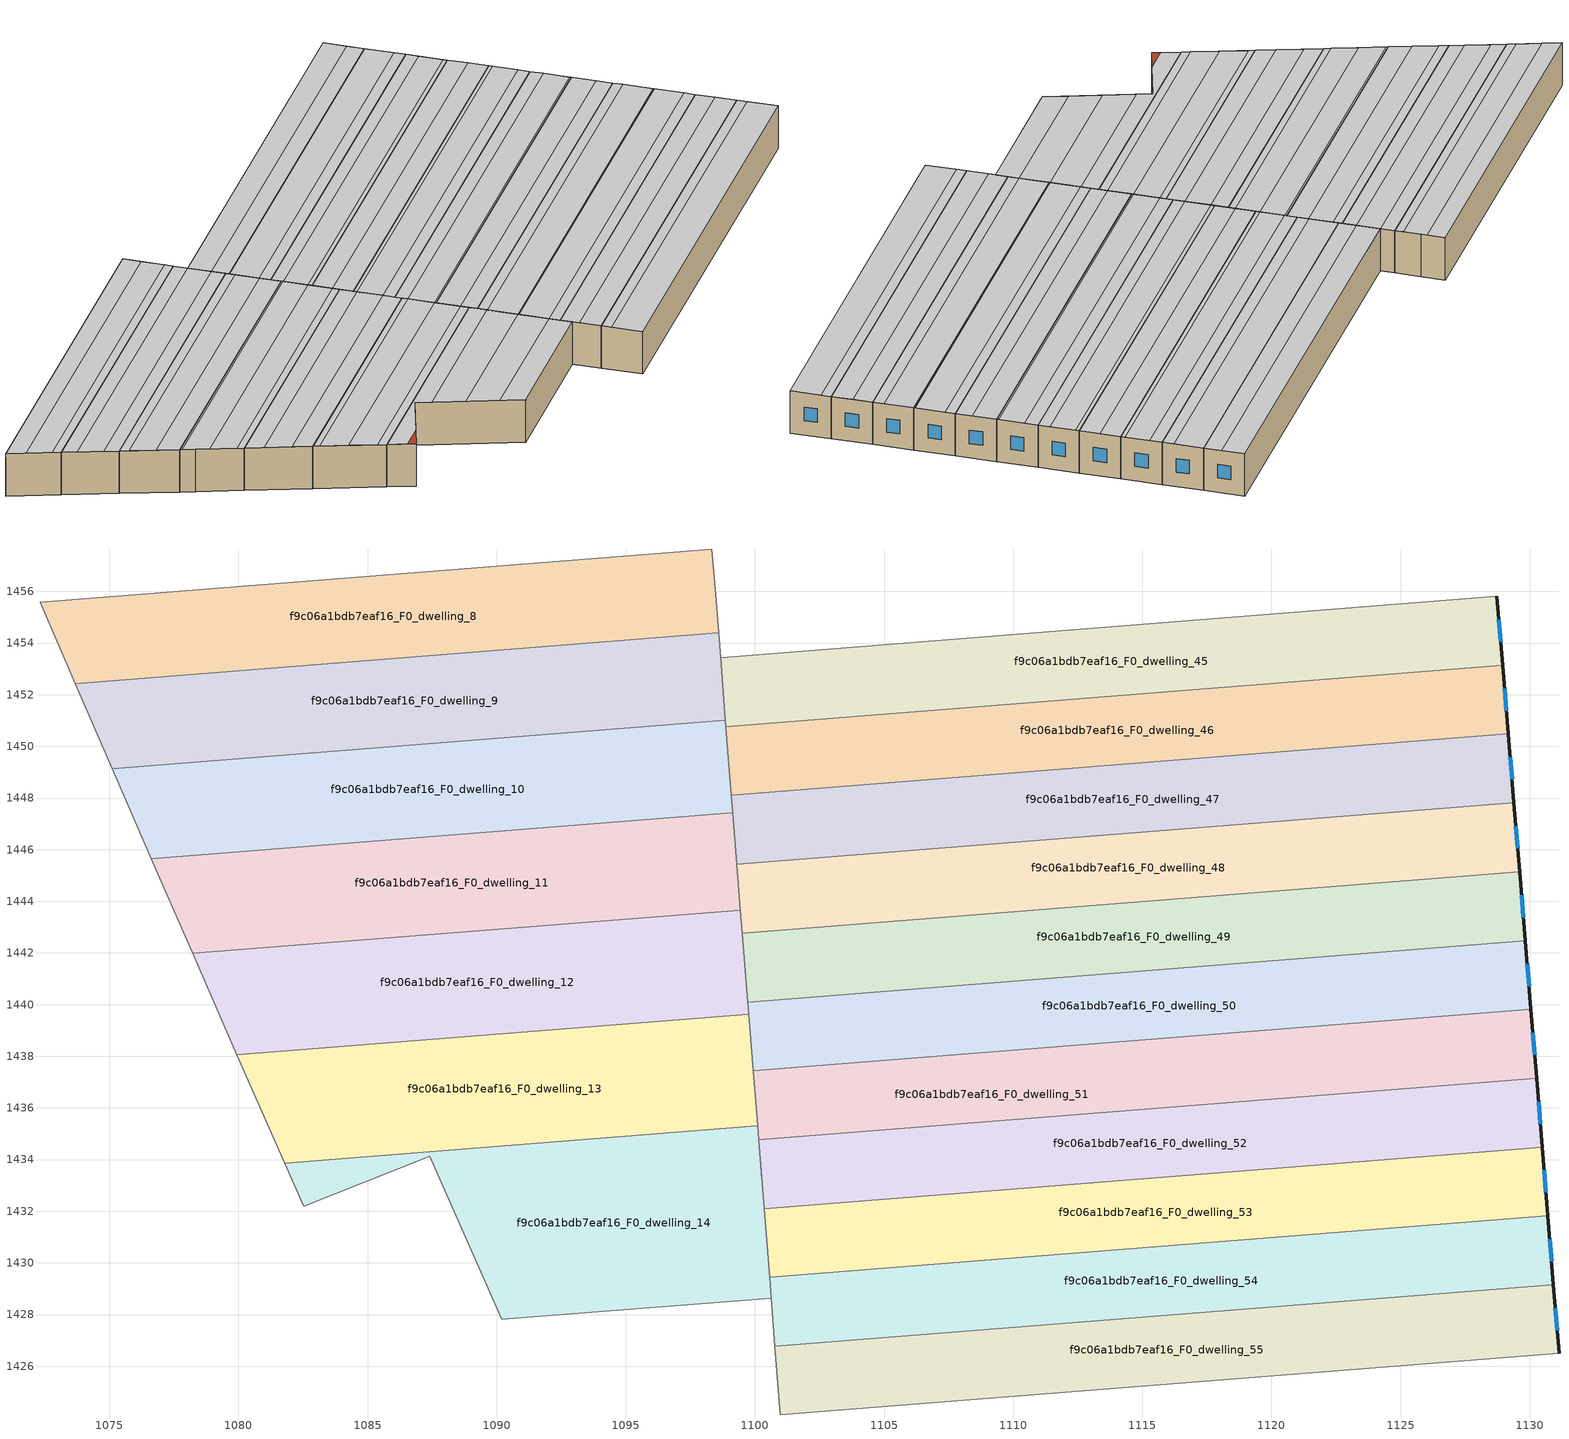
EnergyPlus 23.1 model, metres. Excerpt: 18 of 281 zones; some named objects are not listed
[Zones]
f9c06a1bdb7eaf16_F0_dwelling_10
 floor ground (EU_floor_Construction): 1098.86,1451 1099.14,1447.43 1076.61,1445.65 1075.11,1449.13 z0
 wall to f9c06a1bdb7eaf16_F0_dwelling_11 (EU_wall_Construction): 1076.61,1445.65 1099.14,1447.43 z0:3
 wall adiabatic (EU_wall_Construction): 1075.11,1449.13 1076.61,1445.65 z0:3
 wall to f9c06a1bdb7eaf16_F0_dwelling_9 (EU_wall_Construction): 1098.86,1451 1075.11,1449.13 z0:3
 wall to f9c06a1bdb7eaf16_F0_dwelling_46 (EU_wall_Construction): 1099.09,1448.1 1098.88,1450.77 z0:3
 wall to f9c06a1bdb7eaf16_F0_dwelling_47 (EU_wall_Construction): 1099.14,1447.43 1099.09,1448.1 z0:3
 wall to f9c06a1bdb7eaf16_F0_dwelling_45 (EU_wall_Construction): 1098.88,1450.77 1098.86,1451 z0:3
 ceiling to f9c06a1bdb7eaf16_F1_dwelling_21 (EU_floor_Construction): 1099.03,1448.85 1098.9,1450.4 1075.36,1448.54 1076.02,1447.04 z3
 ceiling to f9c06a1bdb7eaf16_F1_dwelling_20 (EU_floor_Construction): 1098.9,1450.4 1098.86,1451 1075.11,1449.13 1075.36,1448.54 z3
 ceiling to f9c06a1bdb7eaf16_F1_dwelling_22 (EU_floor_Construction): 1099.14,1447.43 1099.03,1448.85 1076.02,1447.04 1076.62,1445.65 z3
f9c06a1bdb7eaf16_F0_dwelling_11
 floor ground (EU_floor_Construction): 1099.14,1447.43 1099.44,1443.66 1078.22,1441.98 1077.01,1444.75 1076.61,1445.65 z0
 wall to f9c06a1bdb7eaf16_F0_dwelling_12 (EU_wall_Construction): 1078.22,1441.98 1099.44,1443.66 z0:3
 wall adiabatic (EU_wall_Construction): 1076.61,1445.65 1077.01,1444.75 1078.22,1441.98 z0:3
 wall to f9c06a1bdb7eaf16_F0_dwelling_47 (EU_wall_Construction): 1099.3,1445.43 1099.14,1447.43 z0:3
 wall to f9c06a1bdb7eaf16_F0_dwelling_48 (EU_wall_Construction): 1099.44,1443.66 1099.3,1445.43 z0:3
 ceiling to f9c06a1bdb7eaf16_F1_dwelling_23 (EU_floor_Construction): 1099.28,1445.71 1099.15,1447.29 1076.68,1445.51 1077.01,1444.75 1077.34,1443.98 z3
 ceiling to f9c06a1bdb7eaf16_F1_dwelling_24 (EU_floor_Construction): 1099.4,1444.12 1099.28,1445.71 1077.34,1443.98 1078.03,1442.43 z3
 ceiling to f9c06a1bdb7eaf16_F1_dwelling_22 (EU_floor_Construction): 1099.15,1447.29 1099.14,1447.43 1076.62,1445.65 1076.68,1445.51 z3
 ceiling to f9c06a1bdb7eaf16_F1_dwelling_25 (EU_floor_Construction): 1099.44,1443.66 1099.4,1444.12 1078.03,1442.43 1078.22,1441.98 z3
f9c06a1bdb7eaf16_F0_dwelling_12
 floor ground (EU_floor_Construction): 1099.44,1443.66 1099.76,1439.63 1079.94,1438.07 1078.22,1441.98 z0
 wall to f9c06a1bdb7eaf16_F0_dwelling_13 (EU_wall_Construction): 1079.94,1438.07 1099.76,1439.63 z0:3
 wall adiabatic (EU_wall_Construction): 1078.22,1441.98 1079.94,1438.07 z0:3
 wall to f9c06a1bdb7eaf16_F0_dwelling_49 (EU_wall_Construction): 1099.72,1440.1 1099.51,1442.76 z0:3
 wall to f9c06a1bdb7eaf16_F0_dwelling_50 (EU_wall_Construction): 1099.76,1439.63 1099.72,1440.1 z0:3
 wall to f9c06a1bdb7eaf16_F0_dwelling_48 (EU_wall_Construction): 1099.51,1442.76 1099.44,1443.66 z0:3
 ceiling to f9c06a1bdb7eaf16_F1_dwelling_26 (EU_floor_Construction): 1099.66,1440.87 1099.53,1442.5 1078.71,1440.86 1079.41,1439.27 z3
 ceiling to f9c06a1bdb7eaf16_F1_dwelling_25 (EU_floor_Construction): 1099.53,1442.5 1099.44,1443.66 1078.22,1441.98 1078.71,1440.86 z3
 ceiling adiabatic (EU_roof_Construction): 1099.76,1439.63 1099.66,1440.87 1079.41,1439.27 1079.94,1438.07 z3
f9c06a1bdb7eaf16_F0_dwelling_13
 floor ground (EU_floor_Construction): 1099.76,1439.63 1100.1,1435.3 1081.79,1433.85 1079.94,1438.07 z0
 wall to f9c06a1bdb7eaf16_F0_dwelling_14 (EU_wall_Construction): 1081.79,1433.85 1100.1,1435.3 z0:3
 wall adiabatic (EU_wall_Construction): 1079.94,1438.07 1081.79,1433.85 z0:3
 wall to f9c06a1bdb7eaf16_F0_dwelling_50 (EU_wall_Construction): 1099.93,1437.43 1099.76,1439.63 z0:3
 wall to f9c06a1bdb7eaf16_F0_dwelling_51 (EU_wall_Construction): 1100.1,1435.3 1099.93,1437.43 z0:3
 ceiling to f9c06a1bdb7eaf16_F1_dwelling_28 (EU_floor_Construction): 1099.92,1437.55 1099.79,1439.22 1080.12,1437.67 1080.83,1436.04 z3
 ceiling to f9c06a1bdb7eaf16_F1_dwelling_29 (EU_floor_Construction): 1100.05,1435.87 1099.92,1437.55 1080.83,1436.04 1081.55,1434.4 z3
 ceiling to f9c06a1bdb7eaf16_F1_dwelling_27 (EU_floor_Construction): 1099.79,1439.22 1099.76,1439.63 1079.94,1438.07 1080.12,1437.67 z3
 ceiling to f9c06a1bdb7eaf16_F1_dwelling_30 (EU_floor_Construction): 1100.1,1435.3 1100.05,1435.87 1081.55,1434.4 1081.79,1433.85 z3
f9c06a1bdb7eaf16_F0_dwelling_14
 floor ground (EU_floor_Construction): 1100.1,1435.3 1100.63,1428.63 1090.2,1427.81 1087.4,1434.13 1082.52,1432.18 1081.79,1433.85 z0
 wall to f9c06a1bdb7eaf16_F0_dwelling_15 (EU_wall_Construction): 1090.2,1427.81 1100.63,1428.63 z0:3
 wall adiabatic (EU_wall_Construction): 1081.79,1433.85 1082.52,1432.18 1087.4,1434.13 1090.2,1427.81 z0:3
 wall to f9c06a1bdb7eaf16_F0_dwelling_52 (EU_wall_Construction): 1100.35,1432.1 1100.14,1434.76 z0:3
 wall to f9c06a1bdb7eaf16_F0_dwelling_53 (EU_wall_Construction): 1100.56,1429.44 1100.35,1432.1 z0:3
 wall to f9c06a1bdb7eaf16_F0_dwelling_51 (EU_wall_Construction): 1100.14,1434.76 1100.1,1435.3 z0:3
 wall to f9c06a1bdb7eaf16_F0_dwelling_54 (EU_wall_Construction): 1100.63,1428.63 1100.56,1429.44 z0:3
 ceiling to f9c06a1bdb7eaf16_F1_dwelling_31 (EU_floor_Construction): 1100.35,1432.17 1100.19,1434.12 1087.83,1433.14 1088.67,1431.25 z3
 ceiling to f9c06a1bdb7eaf16_F1_dwelling_32 (EU_floor_Construction): 1100.5,1430.18 1100.35,1432.1 1100.35,1432.17 1088.67,1431.25 1089.53,1429.31 z3
 ceiling to f9c06a1bdb7eaf16_F1_dwelling_30 (EU_floor_Construction): 1100.19,1434.12 1100.1,1435.3 1081.79,1433.85 1082.29,1432.7 1084.2,1432.86 1087.4,1434.13 1087.83,1433.14 z3
 ceiling to f9c06a1bdb7eaf16_F1_dwelling_33 (EU_floor_Construction): 1100.63,1428.63 1100.5,1430.18 1089.53,1429.31 1090.2,1427.81 z3
 roof outside (EU_roof_Construction): 1084.2,1432.86 1082.29,1432.7 1082.52,1432.18 z3
f9c06a1bdb7eaf16_F0_dwelling_45
 floor ground (EU_floor_Construction): 1128.73,1455.82 1128.95,1453.15 1098.88,1450.77 1098.67,1453.44 z0
 wall outside (EU_wall_Construction): 1128.95,1453.15 1128.73,1455.82 z0:3
 wall to f9c06a1bdb7eaf16_F0_dwelling_46 (EU_wall_Construction): 1098.88,1450.77 1128.95,1453.15 z0:3
 wall to f9c06a1bdb7eaf16_F0_dwelling_44 (EU_wall_Construction): 1128.73,1455.82 1098.67,1453.44 z0:3
 wall to f9c06a1bdb7eaf16_F0_dwelling_9 (EU_wall_Construction): 1098.67,1453.44 1098.86,1451 z0:3
 window (EU_Window_Construction): 1128.88,1454.06 1128.81,1454.91 z1.02:1.98
 ceiling to f9c06a1bdb7eaf16_F1_dwelling_19 (EU_floor_Construction): 1128.86,1454.31 1128.73,1455.82 1098.67,1453.44 1098.78,1451.93 z3
 ceiling to f9c06a1bdb7eaf16_F1_dwelling_20 (EU_floor_Construction): 1128.95,1453.15 1128.86,1454.31 1098.78,1451.93 1098.88,1450.77 z3
f9c06a1bdb7eaf16_F0_dwelling_46
 floor ground (EU_floor_Construction): 1128.95,1453.15 1129.17,1450.48 1099.09,1448.1 1098.88,1450.77 z0
 wall outside (EU_wall_Construction): 1129.17,1450.48 1128.95,1453.15 z0:3
 wall to f9c06a1bdb7eaf16_F0_dwelling_47 (EU_wall_Construction): 1099.09,1448.1 1129.17,1450.48 z0:3
 window (EU_Window_Construction): 1129.1,1451.39 1129.03,1452.24 z1.02:1.98
 ceiling to f9c06a1bdb7eaf16_F1_dwelling_22 (EU_floor_Construction): 1129.17,1450.48 1129.11,1451.23 1099.03,1448.85 1099.09,1448.1 z3
 ceiling adiabatic (EU_roof_Construction): 1129.11,1451.23 1128.95,1453.15 1098.88,1450.77 1099.03,1448.85 z3
f9c06a1bdb7eaf16_F0_dwelling_47
 floor ground (EU_floor_Construction): 1129.17,1450.48 1129.39,1447.81 1099.3,1445.43 1099.09,1448.1 z0
 wall outside (EU_wall_Construction): 1129.39,1447.81 1129.17,1450.48 z0:3
 wall to f9c06a1bdb7eaf16_F0_dwelling_48 (EU_wall_Construction): 1099.3,1445.43 1129.39,1447.81 z0:3
 window (EU_Window_Construction): 1129.32,1448.72 1129.25,1449.57 z1.02:1.98
 ceiling to f9c06a1bdb7eaf16_F1_dwelling_22 (EU_floor_Construction): 1129.24,1449.67 1129.17,1450.48 1099.09,1448.1 1099.15,1447.29 z3
 ceiling to f9c06a1bdb7eaf16_F1_dwelling_23 (EU_floor_Construction): 1129.37,1448.09 1129.24,1449.67 1099.15,1447.29 1099.28,1445.71 z3
 ceiling to f9c06a1bdb7eaf16_F1_dwelling_24 (EU_floor_Construction): 1129.39,1447.81 1129.37,1448.09 1099.28,1445.71 1099.3,1445.43 z3
f9c06a1bdb7eaf16_F0_dwelling_48
 floor ground (EU_floor_Construction): 1129.39,1447.81 1129.61,1445.14 1099.51,1442.76 1099.3,1445.43 z0
 wall outside (EU_wall_Construction): 1129.61,1445.14 1129.39,1447.81 z0:3
 wall to f9c06a1bdb7eaf16_F0_dwelling_49 (EU_wall_Construction): 1099.51,1442.76 1129.61,1445.14 z0:3
 window (EU_Window_Construction): 1129.54,1446.05 1129.46,1446.9 z1.02:1.98
 ceiling to f9c06a1bdb7eaf16_F1_dwelling_24 (EU_floor_Construction): 1129.5,1446.5 1129.39,1447.81 1099.3,1445.43 1099.4,1444.12 z3
 ceiling to f9c06a1bdb7eaf16_F1_dwelling_25 (EU_floor_Construction): 1129.61,1445.14 1129.5,1446.5 1099.4,1444.12 1099.51,1442.76 z3
f9c06a1bdb7eaf16_F0_dwelling_49
 floor ground (EU_floor_Construction): 1129.61,1445.14 1129.83,1442.48 1099.72,1440.1 1099.51,1442.76 z0
 wall outside (EU_wall_Construction): 1129.83,1442.48 1129.61,1445.14 z0:3
 wall to f9c06a1bdb7eaf16_F0_dwelling_50 (EU_wall_Construction): 1099.72,1440.1 1129.83,1442.48 z0:3
 window (EU_Window_Construction): 1129.75,1443.39 1129.68,1444.24 z1.02:1.98
 ceiling to f9c06a1bdb7eaf16_F1_dwelling_26 (EU_floor_Construction): 1129.77,1443.25 1129.63,1444.88 1099.53,1442.5 1099.66,1440.87 z3
 ceiling adiabatic (EU_roof_Construction): 1129.83,1442.48 1129.77,1443.25 1099.66,1440.87 1099.72,1440.1 z3
 ceiling to f9c06a1bdb7eaf16_F1_dwelling_25 (EU_floor_Construction): 1129.63,1444.88 1129.61,1445.14 1099.51,1442.76 1099.53,1442.5 z3
f9c06a1bdb7eaf16_F0_dwelling_50
 floor ground (EU_floor_Construction): 1129.83,1442.48 1130.05,1439.81 1099.93,1437.43 1099.72,1440.1 z0
 wall outside (EU_wall_Construction): 1130.05,1439.81 1129.83,1442.48 z0:3
 wall to f9c06a1bdb7eaf16_F0_dwelling_51 (EU_wall_Construction): 1099.93,1437.43 1130.05,1439.81 z0:3
 window (EU_Window_Construction): 1129.97,1440.72 1129.9,1441.57 z1.02:1.98
 ceiling to f9c06a1bdb7eaf16_F1_dwelling_28 (EU_floor_Construction): 1130.04,1439.94 1129.9,1441.6 1099.79,1439.22 1099.92,1437.55 z3
 ceiling to f9c06a1bdb7eaf16_F1_dwelling_29 (EU_floor_Construction): 1130.05,1439.81 1130.04,1439.94 1099.92,1437.55 1099.93,1437.43 z3
 ceiling adiabatic (EU_roof_Construction): 1129.9,1441.6 1129.83,1442.48 1099.72,1440.1 1099.79,1439.22 z3
f9c06a1bdb7eaf16_F0_dwelling_51
 floor ground (EU_floor_Construction): 1130.05,1439.81 1130.27,1437.15 1100.14,1434.76 1100.26,1433.25 1099.93,1437.43 z0
 wall outside (EU_wall_Construction): 1130.27,1437.15 1130.05,1439.81 z0:3
 wall to f9c06a1bdb7eaf16_F0_dwelling_52 (EU_wall_Construction): 1100.14,1434.76 1130.27,1437.15 z0:3
 wall adiabatic (EU_wall_Construction): 1100.26,1433.25 1100.14,1434.76 1100.26,1433.25 z0:3
 window (EU_Window_Construction): 1130.19,1438.05 1130.12,1438.91 z1.02:1.98
 ceiling to f9c06a1bdb7eaf16_F1_dwelling_29 (EU_floor_Construction): 1130.18,1438.25 1130.05,1439.81 1099.93,1437.43 1100.05,1435.87 z3
 ceiling to f9c06a1bdb7eaf16_F1_dwelling_30 (EU_floor_Construction): 1130.27,1437.15 1130.18,1438.25 1100.05,1435.87 1100.19,1434.12 1100.14,1434.76 z3
f9c06a1bdb7eaf16_F0_dwelling_52
 floor ground (EU_floor_Construction): 1130.27,1437.15 1130.48,1434.48 1100.35,1432.1 1100.14,1434.76 z0
 wall outside (EU_wall_Construction): 1130.48,1434.48 1130.27,1437.15 z0:3
 wall to f9c06a1bdb7eaf16_F0_dwelling_53 (EU_wall_Construction): 1100.35,1432.1 1130.48,1434.48 z0:3
 window (EU_Window_Construction): 1130.41,1435.39 1130.34,1436.24 z1.02:1.98
 ceiling to f9c06a1bdb7eaf16_F1_dwelling_30 (EU_floor_Construction): 1130.32,1436.5 1130.27,1437.15 1100.14,1434.76 1100.19,1434.12 z3
 ceiling to f9c06a1bdb7eaf16_F1_dwelling_31 (EU_floor_Construction): 1130.48,1434.55 1130.32,1436.5 1100.19,1434.12 1100.35,1432.17 z3
 ceiling to f9c06a1bdb7eaf16_F1_dwelling_32 (EU_floor_Construction): 1130.48,1434.48 1130.48,1434.55 1100.35,1432.17 1100.35,1432.1 z3
f9c06a1bdb7eaf16_F0_dwelling_53
 floor ground (EU_floor_Construction): 1130.48,1434.48 1130.7,1431.82 1100.56,1429.44 1100.35,1432.1 z0
 wall outside (EU_wall_Construction): 1130.7,1431.82 1130.48,1434.48 z0:3
 wall to f9c06a1bdb7eaf16_F0_dwelling_54 (EU_wall_Construction): 1100.56,1429.44 1130.7,1431.82 z0:3
 window (EU_Window_Construction): 1130.63,1432.73 1130.56,1433.58 z1.02:1.98
 ceiling to f9c06a1bdb7eaf16_F1_dwelling_32 (EU_floor_Construction): 1130.64,1432.56 1130.48,1434.48 1100.35,1432.1 1100.5,1430.18 z3
 ceiling to f9c06a1bdb7eaf16_F1_dwelling_33 (EU_floor_Construction): 1130.7,1431.82 1130.64,1432.56 1100.5,1430.18 1100.56,1429.44 z3
f9c06a1bdb7eaf16_F0_dwelling_54
 floor ground (EU_floor_Construction): 1130.7,1431.82 1130.92,1429.16 1100.77,1426.77 1100.56,1429.44 z0
 wall outside (EU_wall_Construction): 1130.92,1429.16 1130.7,1431.82 z0:3
 wall to f9c06a1bdb7eaf16_F0_dwelling_55 (EU_wall_Construction): 1100.77,1426.77 1130.92,1429.16 z0:3
 wall to f9c06a1bdb7eaf16_F0_dwelling_15 (EU_wall_Construction): 1100.63,1428.63 1100.77,1426.77 z0:3
 window (EU_Window_Construction): 1130.84,1430.06 1130.77,1430.91 z1.02:1.98
 ceiling to f9c06a1bdb7eaf16_F1_dwelling_34 (EU_floor_Construction): 1130.92,1429.16 1130.81,1430.54 1100.66,1428.15 1100.77,1426.77 z3
 ceiling to f9c06a1bdb7eaf16_F1_dwelling_33 (EU_floor_Construction): 1130.81,1430.54 1130.7,1431.82 1100.56,1429.44 1100.66,1428.15 z3
f9c06a1bdb7eaf16_F0_dwelling_55
 floor ground (EU_floor_Construction): 1130.92,1429.16 1131.13,1426.49 1100.98,1424.11 1100.77,1426.77 z0
 wall outside (EU_wall_Construction): 1131.13,1426.49 1130.92,1429.16 z0:3
 wall to f9c06a1bdb7eaf16_F0_dwelling_56 (EU_wall_Construction): 1100.98,1424.11 1131.13,1426.49 z0:3
 wall to f9c06a1bdb7eaf16_F0_dwelling_15 (EU_wall_Construction): 1100.77,1426.77 1100.98,1424.11 z0:3
 window (EU_Window_Construction): 1131.06,1427.4 1130.99,1428.25 z1.02:1.98
 ceiling to f9c06a1bdb7eaf16_F1_dwelling_35 (EU_floor_Construction): 1131.13,1426.49 1130.97,1428.47 1100.83,1426.09 1100.98,1424.11 z3
 ceiling to f9c06a1bdb7eaf16_F1_dwelling_34 (EU_floor_Construction): 1130.97,1428.47 1130.92,1429.16 1100.77,1426.77 1100.83,1426.09 z3
f9c06a1bdb7eaf16_F0_dwelling_8
 floor ground (EU_floor_Construction): 1098.33,1457.64 1098.59,1454.4 1073.68,1452.43 1072.31,1455.58 z0
 wall to f9c06a1bdb7eaf16_F0_dwelling_7 (EU_wall_Construction): 1098.33,1457.64 1072.31,1455.58 z0:3
 wall to f9c06a1bdb7eaf16_F0_dwelling_9 (EU_wall_Construction): 1073.68,1452.43 1098.59,1454.4 z0:3
 wall adiabatic (EU_wall_Construction): 1072.31,1455.58 1073.68,1452.43 z0:3
 wall to f9c06a1bdb7eaf16_F0_dwelling_43 (EU_wall_Construction): 1098.45,1456.11 1098.33,1457.64 z0:3
 wall to f9c06a1bdb7eaf16_F0_dwelling_44 (EU_wall_Construction): 1098.59,1454.4 1098.45,1456.11 z0:3
 ceiling to f9c06a1bdb7eaf16_F1_dwelling_17 (EU_floor_Construction): 1098.54,1454.96 1098.43,1456.45 1072.82,1454.42 1073.44,1452.97 z3
 ceiling to f9c06a1bdb7eaf16_F1_dwelling_18 (EU_floor_Construction): 1098.59,1454.4 1098.54,1454.96 1073.44,1452.97 1073.68,1452.43 z3
 ceiling to f9c06a1bdb7eaf16_F1_dwelling_16 (EU_floor_Construction): 1098.43,1456.45 1098.33,1457.64 1072.31,1455.58 1072.82,1454.42 z3
f9c06a1bdb7eaf16_F0_dwelling_9
 floor ground (EU_floor_Construction): 1098.59,1454.4 1098.86,1451 1075.11,1449.13 1073.68,1452.43 z0
 wall adiabatic (EU_wall_Construction): 1073.68,1452.43 1075.11,1449.13 z0:3
 wall to f9c06a1bdb7eaf16_F0_dwelling_44 (EU_wall_Construction): 1098.67,1453.44 1098.59,1454.4 z0:3
 ceiling to f9c06a1bdb7eaf16_F1_dwelling_19 (EU_floor_Construction): 1098.78,1451.93 1098.66,1453.45 1074.08,1451.51 1074.72,1450.03 z3
 ceiling to f9c06a1bdb7eaf16_F1_dwelling_18 (EU_floor_Construction): 1098.66,1453.45 1098.59,1454.4 1073.68,1452.43 1074.08,1451.51 z3
 ceiling to f9c06a1bdb7eaf16_F1_dwelling_20 (EU_floor_Construction): 1098.86,1451 1098.78,1451.93 1074.72,1450.03 1075.11,1449.13 z3
[Building]
EU S2 Campaign: North Axis=0; Terrain=City; Solar Distribution=FullExterior
[Site:Location]
Vienna: Latitude=48; Longitude=16.5; Time Zone=1; Elevation=183
[SizingPeriod:WeatherFileDays]
AnnualSizingPeriod: Begin Month=1; Begin Day of Month=1; End Month=12; End Day of Month=31; Day of Week for Start Day=Monday; Use Weather File Daylight Saving Period=No; Use Weather File Rain and Snow Indicators=No
[MATERIAL]
EU_InternalMass_Material: Roughness=MediumRough; Thickness=0.1; Conductivity=1; Density=1800; Specific Heat=900; Thermal Absorptance=0.9; Solar Absorptance=0.7; Visible Absorptance=0.7
[MATERIAL:NOMASS] Roughness=MediumRough; Thermal Absorptance=0.9; Solar Absorptance=0.7; Visible Absorptance=0.7
Name | Thermal Resistance
EU_wall_NoMass | 0.942466
EU_roof_NoMass | 0.551687
EU_floor_NoMass | 0.66527
[WINDOWMATERIAL:SIMPLEGLAZINGSYSTEM]
EU_Window_SimpleGlazing: UFactor=2.03367; Solar Heat Gain Coefficient=0.65; Visible Transmittance=0.65
[CONSTRUCTION]
EU_wall_Construction: EU_wall_NoMass
EU_roof_Construction: EU_roof_NoMass
EU_floor_Construction: EU_floor_NoMass
EU_Window_Construction: EU_Window_SimpleGlazing
EU_InternalMass_Construction: EU_InternalMass_Material
[ZONE] Type=1; Multiplier=1; Ceiling Height=autocalculate; Floor Area=autocalculate; Part of Total Floor Area=Yes
Name | Volume
f9c06a1bdb7eaf16_F0_dwelling_10 | 249.355
f9c06a1bdb7eaf16_F0_dwelling_11 | 249.302
f9c06a1bdb7eaf16_F0_dwelling_12 | 249.277
f9c06a1bdb7eaf16_F0_dwelling_13 | 249.297
f9c06a1bdb7eaf16_F0_dwelling_14 | 249.299
f9c06a1bdb7eaf16_F0_dwelling_45; f9c06a1bdb7eaf16_F0_dwelling_52; f9c06a1bdb7eaf16_F0_dwelling_55 | 242.366
f9c06a1bdb7eaf16_F0_dwelling_46 | 242.384
f9c06a1bdb7eaf16_F0_dwelling_47 | 242.359
f9c06a1bdb7eaf16_F0_dwelling_48 | 242.386
f9c06a1bdb7eaf16_F0_dwelling_49 | 242.36
f9c06a1bdb7eaf16_F0_dwelling_50 | 242.38
f9c06a1bdb7eaf16_F0_dwelling_51 | 242.401
f9c06a1bdb7eaf16_F0_dwelling_53 | 242.37
f9c06a1bdb7eaf16_F0_dwelling_54 | 242.372
f9c06a1bdb7eaf16_F0_dwelling_8 | 249.351
f9c06a1bdb7eaf16_F0_dwelling_9 | 249.24
[INTERNALMASS] Construction=EU_InternalMass_Construction
Name | Zone or ZoneList | Surface Area
f9c06a1bdb7eaf16_F0_dwelling_8_EU_InternalMass | f9c06a1bdb7eaf16_F0_dwelling_8 | 83.118
f9c06a1bdb7eaf16_F0_dwelling_9_EU_InternalMass | f9c06a1bdb7eaf16_F0_dwelling_9 | 83.0803
f9c06a1bdb7eaf16_F0_dwelling_10_EU_InternalMass | f9c06a1bdb7eaf16_F0_dwelling_10 | 83.1183
f9c06a1bdb7eaf16_F0_dwelling_11_EU_InternalMass | f9c06a1bdb7eaf16_F0_dwelling_11 | 83.1012
f9c06a1bdb7eaf16_F0_dwelling_12_EU_InternalMass | f9c06a1bdb7eaf16_F0_dwelling_12 | 83.0928
f9c06a1bdb7eaf16_F0_dwelling_13_EU_InternalMass | f9c06a1bdb7eaf16_F0_dwelling_13 | 83.0989
f9c06a1bdb7eaf16_F0_dwelling_14_EU_InternalMass | f9c06a1bdb7eaf16_F0_dwelling_14 | 83.0994
f9c06a1bdb7eaf16_F0_dwelling_45_EU_InternalMass | f9c06a1bdb7eaf16_F0_dwelling_45 | 80.7884
f9c06a1bdb7eaf16_F0_dwelling_46_EU_InternalMass | f9c06a1bdb7eaf16_F0_dwelling_46 | 80.795
f9c06a1bdb7eaf16_F0_dwelling_47_EU_InternalMass | f9c06a1bdb7eaf16_F0_dwelling_47 | 80.7863
f9c06a1bdb7eaf16_F0_dwelling_48_EU_InternalMass | f9c06a1bdb7eaf16_F0_dwelling_48 | 80.7952
f9c06a1bdb7eaf16_F0_dwelling_49_EU_InternalMass | f9c06a1bdb7eaf16_F0_dwelling_49 | 80.7868
f9c06a1bdb7eaf16_F0_dwelling_50_EU_InternalMass | f9c06a1bdb7eaf16_F0_dwelling_50 | 80.7932
f9c06a1bdb7eaf16_F0_dwelling_51_EU_InternalMass | f9c06a1bdb7eaf16_F0_dwelling_51 | 80.8009
f9c06a1bdb7eaf16_F0_dwelling_52_EU_InternalMass | f9c06a1bdb7eaf16_F0_dwelling_52 | 80.7897
f9c06a1bdb7eaf16_F0_dwelling_53_EU_InternalMass | f9c06a1bdb7eaf16_F0_dwelling_53 | 80.7897
f9c06a1bdb7eaf16_F0_dwelling_54_EU_InternalMass | f9c06a1bdb7eaf16_F0_dwelling_54 | 80.7906
f9c06a1bdb7eaf16_F0_dwelling_55_EU_InternalMass | f9c06a1bdb7eaf16_F0_dwelling_55 | 80.7893
[OTHEREQUIPMENT] Fuel Type=Electricity; Design Level Calculation Method=Watts/Area; Power per Zone Floor Area=1; Fraction Latent=0; Fraction Radiant=0; Fraction Lost=0; Carbon Dioxide Generation Rate=0; EndUse Subcategory=EU_Step8_InternalGains
Name | Zone or ZoneList or Space or SpaceList | Schedule
EU_Step8_InternalGain_f9c06a1bdb7eaf16_F0_dwelling_8_f000 | f9c06a1bdb7eaf16_F0_dwelling_8 | EU_Step8_GainSchedule_f9c06a1bdb7eaf16_F0_dwelling_8_f000
EU_Step8_InternalGain_f9c06a1bdb7eaf16_F0_dwelling_9_f000 | f9c06a1bdb7eaf16_F0_dwelling_9 | EU_Step8_GainSchedule_f9c06a1bdb7eaf16_F0_dwelling_9_f000
EU_Step8_InternalGain_f9c06a1bdb7eaf16_F0_dwelling_10_f000 | f9c06a1bdb7eaf16_F0_dwelling_10 | EU_Step8_GainSchedule_f9c06a1bdb7eaf16_F0_dwelling_10_f000
EU_Step8_InternalGain_f9c06a1bdb7eaf16_F0_dwelling_11_f000 | f9c06a1bdb7eaf16_F0_dwelling_11 | EU_Step8_GainSchedule_f9c06a1bdb7eaf16_F0_dwelling_11_f000
EU_Step8_InternalGain_f9c06a1bdb7eaf16_F0_dwelling_12_f000 | f9c06a1bdb7eaf16_F0_dwelling_12 | EU_Step8_GainSchedule_f9c06a1bdb7eaf16_F0_dwelling_12_f000
EU_Step8_InternalGain_f9c06a1bdb7eaf16_F0_dwelling_13_f000 | f9c06a1bdb7eaf16_F0_dwelling_13 | EU_Step8_GainSchedule_f9c06a1bdb7eaf16_F0_dwelling_13_f000
EU_Step8_InternalGain_f9c06a1bdb7eaf16_F0_dwelling_14_f000 | f9c06a1bdb7eaf16_F0_dwelling_14 | EU_Step8_GainSchedule_f9c06a1bdb7eaf16_F0_dwelling_14_f000
EU_Step8_InternalGain_f9c06a1bdb7eaf16_F0_dwelling_45_f000 | f9c06a1bdb7eaf16_F0_dwelling_45 | EU_Step8_GainSchedule_f9c06a1bdb7eaf16_F0_dwelling_45_f000
EU_Step8_InternalGain_f9c06a1bdb7eaf16_F0_dwelling_46_f000 | f9c06a1bdb7eaf16_F0_dwelling_46 | EU_Step8_GainSchedule_f9c06a1bdb7eaf16_F0_dwelling_46_f000
EU_Step8_InternalGain_f9c06a1bdb7eaf16_F0_dwelling_47_f000 | f9c06a1bdb7eaf16_F0_dwelling_47 | EU_Step8_GainSchedule_f9c06a1bdb7eaf16_F0_dwelling_47_f000
EU_Step8_InternalGain_f9c06a1bdb7eaf16_F0_dwelling_48_f000 | f9c06a1bdb7eaf16_F0_dwelling_48 | EU_Step8_GainSchedule_f9c06a1bdb7eaf16_F0_dwelling_48_f000
EU_Step8_InternalGain_f9c06a1bdb7eaf16_F0_dwelling_49_f000 | f9c06a1bdb7eaf16_F0_dwelling_49 | EU_Step8_GainSchedule_f9c06a1bdb7eaf16_F0_dwelling_49_f000
EU_Step8_InternalGain_f9c06a1bdb7eaf16_F0_dwelling_50_f000 | f9c06a1bdb7eaf16_F0_dwelling_50 | EU_Step8_GainSchedule_f9c06a1bdb7eaf16_F0_dwelling_50_f000
EU_Step8_InternalGain_f9c06a1bdb7eaf16_F0_dwelling_51_f000 | f9c06a1bdb7eaf16_F0_dwelling_51 | EU_Step8_GainSchedule_f9c06a1bdb7eaf16_F0_dwelling_51_f000
EU_Step8_InternalGain_f9c06a1bdb7eaf16_F0_dwelling_52_f000 | f9c06a1bdb7eaf16_F0_dwelling_52 | EU_Step8_GainSchedule_f9c06a1bdb7eaf16_F0_dwelling_52_f000
EU_Step8_InternalGain_f9c06a1bdb7eaf16_F0_dwelling_53_f000 | f9c06a1bdb7eaf16_F0_dwelling_53 | EU_Step8_GainSchedule_f9c06a1bdb7eaf16_F0_dwelling_53_f000
EU_Step8_InternalGain_f9c06a1bdb7eaf16_F0_dwelling_54_f000 | f9c06a1bdb7eaf16_F0_dwelling_54 | EU_Step8_GainSchedule_f9c06a1bdb7eaf16_F0_dwelling_54_f000
EU_Step8_InternalGain_f9c06a1bdb7eaf16_F0_dwelling_55_f000 | f9c06a1bdb7eaf16_F0_dwelling_55 | EU_Step8_GainSchedule_f9c06a1bdb7eaf16_F0_dwelling_55_f000
[ZONEVENTILATION:DESIGNFLOWRATE] Schedule=EU_AlwaysOn; Design Flow Rate Calculation Method=AirChanges/Hour; Air Changes per Hour=0.530523; Ventilation Type=Natural; Fan Pressure Rise=0; Fan Total Efficiency=1; Constant Term Coefficient=1; Temperature Term Coefficient=0; Velocity Term Coefficient=0; Velocity Squared Term Coefficient=0; Minimum Indoor Temperature=-100; Maximum Indoor Temperature=100; Delta Temperature=-100; Minimum Outdoor Temperature=-100; Maximum Outdoor Temperature=100; Maximum Wind Speed=40
Name | Zone or ZoneList or Space or SpaceList
EU_ConstantAir_f9c06a1bdb7eaf16_F0_dwelling_8 | f9c06a1bdb7eaf16_F0_dwelling_8
EU_ConstantAir_f9c06a1bdb7eaf16_F0_dwelling_9 | f9c06a1bdb7eaf16_F0_dwelling_9
EU_ConstantAir_f9c06a1bdb7eaf16_F0_dwelling_10 | f9c06a1bdb7eaf16_F0_dwelling_10
EU_ConstantAir_f9c06a1bdb7eaf16_F0_dwelling_11 | f9c06a1bdb7eaf16_F0_dwelling_11
EU_ConstantAir_f9c06a1bdb7eaf16_F0_dwelling_12 | f9c06a1bdb7eaf16_F0_dwelling_12
EU_ConstantAir_f9c06a1bdb7eaf16_F0_dwelling_13 | f9c06a1bdb7eaf16_F0_dwelling_13
EU_ConstantAir_f9c06a1bdb7eaf16_F0_dwelling_14 | f9c06a1bdb7eaf16_F0_dwelling_14
EU_ConstantAir_f9c06a1bdb7eaf16_F0_dwelling_45 | f9c06a1bdb7eaf16_F0_dwelling_45
EU_ConstantAir_f9c06a1bdb7eaf16_F0_dwelling_46 | f9c06a1bdb7eaf16_F0_dwelling_46
EU_ConstantAir_f9c06a1bdb7eaf16_F0_dwelling_47 | f9c06a1bdb7eaf16_F0_dwelling_47
EU_ConstantAir_f9c06a1bdb7eaf16_F0_dwelling_48 | f9c06a1bdb7eaf16_F0_dwelling_48
EU_ConstantAir_f9c06a1bdb7eaf16_F0_dwelling_49 | f9c06a1bdb7eaf16_F0_dwelling_49
EU_ConstantAir_f9c06a1bdb7eaf16_F0_dwelling_50 | f9c06a1bdb7eaf16_F0_dwelling_50
EU_ConstantAir_f9c06a1bdb7eaf16_F0_dwelling_51 | f9c06a1bdb7eaf16_F0_dwelling_51
EU_ConstantAir_f9c06a1bdb7eaf16_F0_dwelling_52 | f9c06a1bdb7eaf16_F0_dwelling_52
EU_ConstantAir_f9c06a1bdb7eaf16_F0_dwelling_53 | f9c06a1bdb7eaf16_F0_dwelling_53
EU_ConstantAir_f9c06a1bdb7eaf16_F0_dwelling_54 | f9c06a1bdb7eaf16_F0_dwelling_54
EU_ConstantAir_f9c06a1bdb7eaf16_F0_dwelling_55 | f9c06a1bdb7eaf16_F0_dwelling_55
[HVACTEMPLATE:ZONE:IDEALLOADSAIRSYSTEM] System Availability Schedule=EU_AlwaysOn; Maximum Heating Supply Air Temperature=50; Minimum Cooling Supply Air Temperature=13; Maximum Heating Supply Air Humidity Ratio=0.0156; Minimum Cooling Supply Air Humidity Ratio=0.0077; Heating Limit=NoLimit; Cooling Limit=NoLimit; Heating Availability Schedule=EU_AlwaysOn; Cooling Availability Schedule=EU_CoolingOff; Dehumidification Control Type=ConstantSensibleHeatRatio; Cooling Sensible Heat Ratio=0.7; Dehumidification Setpoint=60; Humidification Control Type=None; Humidification Setpoint=30; Outdoor Air Method=None; Outdoor Air Flow Rate per Person=0.00944; Outdoor Air Flow Rate per Zone Floor Area=0; Outdoor Air Flow Rate per Zone=0; Demand Controlled Ventilation Type=None; Outdoor Air Economizer Type=NoEconomizer; Heat Recovery Type=None; Sensible Heat Recovery Effectiveness=0.7; Latent Heat Recovery Effectiveness=0.65
Name | Template Thermostat
f9c06a1bdb7eaf16_F0_dwelling_8 | EU_HeatOnly_f9c06a1bdb7eaf16_F0_dwelling_8
f9c06a1bdb7eaf16_F0_dwelling_9 | EU_HeatOnly_f9c06a1bdb7eaf16_F0_dwelling_9
f9c06a1bdb7eaf16_F0_dwelling_10 | EU_HeatOnly_f9c06a1bdb7eaf16_F0_dwelling_10
f9c06a1bdb7eaf16_F0_dwelling_11 | EU_HeatOnly_f9c06a1bdb7eaf16_F0_dwelling_11
f9c06a1bdb7eaf16_F0_dwelling_12 | EU_HeatOnly_f9c06a1bdb7eaf16_F0_dwelling_12
f9c06a1bdb7eaf16_F0_dwelling_13 | EU_HeatOnly_f9c06a1bdb7eaf16_F0_dwelling_13
f9c06a1bdb7eaf16_F0_dwelling_14 | EU_HeatOnly_f9c06a1bdb7eaf16_F0_dwelling_14
f9c06a1bdb7eaf16_F0_dwelling_45 | EU_HeatOnly_f9c06a1bdb7eaf16_F0_dwelling_45
f9c06a1bdb7eaf16_F0_dwelling_46 | EU_HeatOnly_f9c06a1bdb7eaf16_F0_dwelling_46
f9c06a1bdb7eaf16_F0_dwelling_47 | EU_HeatOnly_f9c06a1bdb7eaf16_F0_dwelling_47
f9c06a1bdb7eaf16_F0_dwelling_48 | EU_HeatOnly_f9c06a1bdb7eaf16_F0_dwelling_48
f9c06a1bdb7eaf16_F0_dwelling_49 | EU_HeatOnly_f9c06a1bdb7eaf16_F0_dwelling_49
f9c06a1bdb7eaf16_F0_dwelling_50 | EU_HeatOnly_f9c06a1bdb7eaf16_F0_dwelling_50
f9c06a1bdb7eaf16_F0_dwelling_51 | EU_HeatOnly_f9c06a1bdb7eaf16_F0_dwelling_51
f9c06a1bdb7eaf16_F0_dwelling_52 | EU_HeatOnly_f9c06a1bdb7eaf16_F0_dwelling_52
f9c06a1bdb7eaf16_F0_dwelling_53 | EU_HeatOnly_f9c06a1bdb7eaf16_F0_dwelling_53
f9c06a1bdb7eaf16_F0_dwelling_54 | EU_HeatOnly_f9c06a1bdb7eaf16_F0_dwelling_54
f9c06a1bdb7eaf16_F0_dwelling_55 | EU_HeatOnly_f9c06a1bdb7eaf16_F0_dwelling_55
[SIZING:ZONE] Zone Cooling Design Supply Air Temperature Input Method=SupplyAirTemperature; Zone Cooling Design Supply Air Temperature=13; Zone Heating Design Supply Air Temperature Input Method=SupplyAirTemperature; Zone Heating Design Supply Air Temperature=50; Zone Cooling Design Supply Air Humidity Ratio=0.008; Zone Heating Design Supply Air Humidity Ratio=0.008; Cooling Design Air Flow Method=DesignDay; Cooling Design Air Flow Rate=0; Cooling Minimum Air Flow per Zone Floor Area=0.000762; Cooling Minimum Air Flow=0; Cooling Minimum Air Flow Fraction=0.2; Heating Design Air Flow Method=DesignDay; Heating Design Air Flow Rate=0; Heating Maximum Air Flow per Zone Floor Area=0.002032; Heating Maximum Air Flow=0.141576; Heating Maximum Air Flow Fraction=0.3; Account for Dedicated Outdoor Air System=No; Dedicated Outdoor Air System Control Strategy=NeutralSupplyAir; Dedicated Outdoor Air Low Setpoint Temperature for Design=autosize; Dedicated Outdoor Air High Setpoint Temperature for Design=autosize; Zone Load Sizing Method=Sensible Load Only No Latent Load; Zone Latent Cooling Design Supply Air Humidity Ratio Input Method=HumidityRatioDifference; Zone Cooling Design Supply Air Humidity Ratio Difference=0.005; Zone Latent Heating Design Supply Air Humidity Ratio Input Method=HumidityRatioDifference; Zone Humidification Design Supply Air Humidity Ratio Difference=0.005
f9c06a1bdb7eaf16_F0_dwelling_8; f9c06a1bdb7eaf16_F0_dwelling_9; f9c06a1bdb7eaf16_F0_dwelling_10; f9c06a1bdb7eaf16_F0_dwelling_11; f9c06a1bdb7eaf16_F0_dwelling_12; f9c06a1bdb7eaf16_F0_dwelling_13; f9c06a1bdb7eaf16_F0_dwelling_14; f9c06a1bdb7eaf16_F0_dwelling_45; f9c06a1bdb7eaf16_F0_dwelling_46; f9c06a1bdb7eaf16_F0_dwelling_47; f9c06a1bdb7eaf16_F0_dwelling_48; f9c06a1bdb7eaf16_F0_dwelling_49; f9c06a1bdb7eaf16_F0_dwelling_50; f9c06a1bdb7eaf16_F0_dwelling_51; f9c06a1bdb7eaf16_F0_dwelling_52; f9c06a1bdb7eaf16_F0_dwelling_53; f9c06a1bdb7eaf16_F0_dwelling_54; f9c06a1bdb7eaf16_F0_dwelling_55
[SCHEDULE:CONSTANT]
Name | Hourly Value
EU_AlwaysOn | 1
EU_CoolingOff | 0
[SCHEDULE:FILE] Column Number=1; Rows to Skip at Top=0; Number of Hours of Data=8760; Column Separator=Comma; Interpolate to Timestep=No; Minutes per Item=60; Adjust Schedule for Daylight Savings=Yes
Name | File
EU_Step8_GainSchedule_f9c06a1bdb7eaf16_F0_dwelling_8_f000 | ../../schedules/f9c06a1bdb7eaf16/f9c06a1bdb7eaf16_F0_dwelling_8_f000_gain.csv
EU_Step8_GainSchedule_f9c06a1bdb7eaf16_F0_dwelling_9_f000 | ../../schedules/f9c06a1bdb7eaf16/f9c06a1bdb7eaf16_F0_dwelling_9_f000_gain.csv
EU_Step8_GainSchedule_f9c06a1bdb7eaf16_F0_dwelling_10_f000 | ../../schedules/f9c06a1bdb7eaf16/f9c06a1bdb7eaf16_F0_dwelling_10_f000_gain.csv
EU_Step8_GainSchedule_f9c06a1bdb7eaf16_F0_dwelling_11_f000 | ../../schedules/f9c06a1bdb7eaf16/f9c06a1bdb7eaf16_F0_dwelling_11_f000_gain.csv
EU_Step8_GainSchedule_f9c06a1bdb7eaf16_F0_dwelling_12_f000 | ../../schedules/f9c06a1bdb7eaf16/f9c06a1bdb7eaf16_F0_dwelling_12_f000_gain.csv
EU_Step8_GainSchedule_f9c06a1bdb7eaf16_F0_dwelling_13_f000 | ../../schedules/f9c06a1bdb7eaf16/f9c06a1bdb7eaf16_F0_dwelling_13_f000_gain.csv
EU_Step8_GainSchedule_f9c06a1bdb7eaf16_F0_dwelling_14_f000 | ../../schedules/f9c06a1bdb7eaf16/f9c06a1bdb7eaf16_F0_dwelling_14_f000_gain.csv
EU_Step8_GainSchedule_f9c06a1bdb7eaf16_F0_dwelling_45_f000 | ../../schedules/f9c06a1bdb7eaf16/f9c06a1bdb7eaf16_F0_dwelling_45_f000_gain.csv
EU_Step8_GainSchedule_f9c06a1bdb7eaf16_F0_dwelling_46_f000 | ../../schedules/f9c06a1bdb7eaf16/f9c06a1bdb7eaf16_F0_dwelling_46_f000_gain.csv
EU_Step8_GainSchedule_f9c06a1bdb7eaf16_F0_dwelling_47_f000 | ../../schedules/f9c06a1bdb7eaf16/f9c06a1bdb7eaf16_F0_dwelling_47_f000_gain.csv
EU_Step8_GainSchedule_f9c06a1bdb7eaf16_F0_dwelling_48_f000 | ../../schedules/f9c06a1bdb7eaf16/f9c06a1bdb7eaf16_F0_dwelling_48_f000_gain.csv
EU_Step8_GainSchedule_f9c06a1bdb7eaf16_F0_dwelling_49_f000 | ../../schedules/f9c06a1bdb7eaf16/f9c06a1bdb7eaf16_F0_dwelling_49_f000_gain.csv
EU_Step8_GainSchedule_f9c06a1bdb7eaf16_F0_dwelling_50_f000 | ../../schedules/f9c06a1bdb7eaf16/f9c06a1bdb7eaf16_F0_dwelling_50_f000_gain.csv
EU_Step8_GainSchedule_f9c06a1bdb7eaf16_F0_dwelling_51_f000 | ../../schedules/f9c06a1bdb7eaf16/f9c06a1bdb7eaf16_F0_dwelling_51_f000_gain.csv
EU_Step8_GainSchedule_f9c06a1bdb7eaf16_F0_dwelling_52_f000 | ../../schedules/f9c06a1bdb7eaf16/f9c06a1bdb7eaf16_F0_dwelling_52_f000_gain.csv
EU_Step8_GainSchedule_f9c06a1bdb7eaf16_F0_dwelling_53_f000 | ../../schedules/f9c06a1bdb7eaf16/f9c06a1bdb7eaf16_F0_dwelling_53_f000_gain.csv
EU_Step8_GainSchedule_f9c06a1bdb7eaf16_F0_dwelling_54_f000 | ../../schedules/f9c06a1bdb7eaf16/f9c06a1bdb7eaf16_F0_dwelling_54_f000_gain.csv
EU_Step8_GainSchedule_f9c06a1bdb7eaf16_F0_dwelling_55_f000 | ../../schedules/f9c06a1bdb7eaf16/f9c06a1bdb7eaf16_F0_dwelling_55_f000_gain.csv
